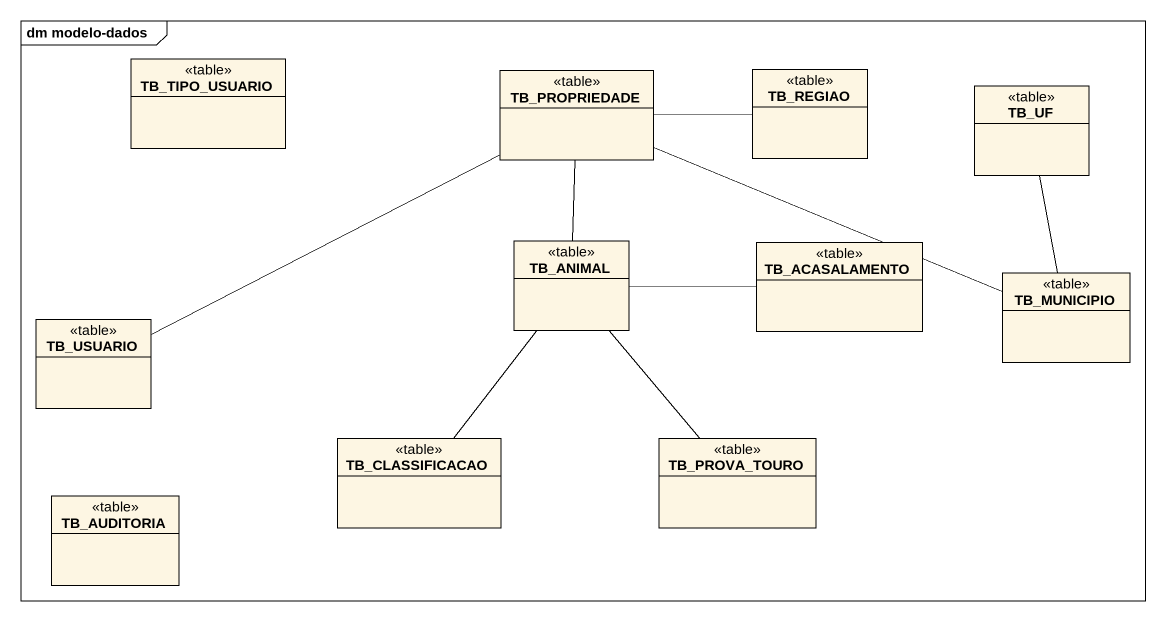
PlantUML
@startuml
mainframe dm modelo-dados
hide circle
hide empty members
class TB_TIPO_USUARIO <<table>>
class TB_PROPRIEDADE <<table>>
class TB_REGIAO <<table>>
class TB_UF <<table>>
class TB_ANIMAL <<table>>
class TB_ACASALAMENTO <<table>>
class TB_MUNICIPIO <<table>>
class TB_USUARIO <<table>>
class TB_CLASSIFICACAO <<table>>
class TB_PROVA_TOURO <<table>>
class TB_AUDITORIA <<table>>
TB_PROPRIEDADE -right- TB_REGIAO
TB_PROPRIEDADE -right- TB_MUNICIPIO
TB_ANIMAL -up- TB_PROPRIEDADE
TB_ACASALAMENTO -left- TB_ANIMAL
TB_MUNICIPIO -up- TB_UF
TB_USUARIO -right- TB_PROPRIEDADE
TB_CLASSIFICACAO -up- TB_ANIMAL
TB_PROVA_TOURO -up- TB_ANIMAL
@enduml
